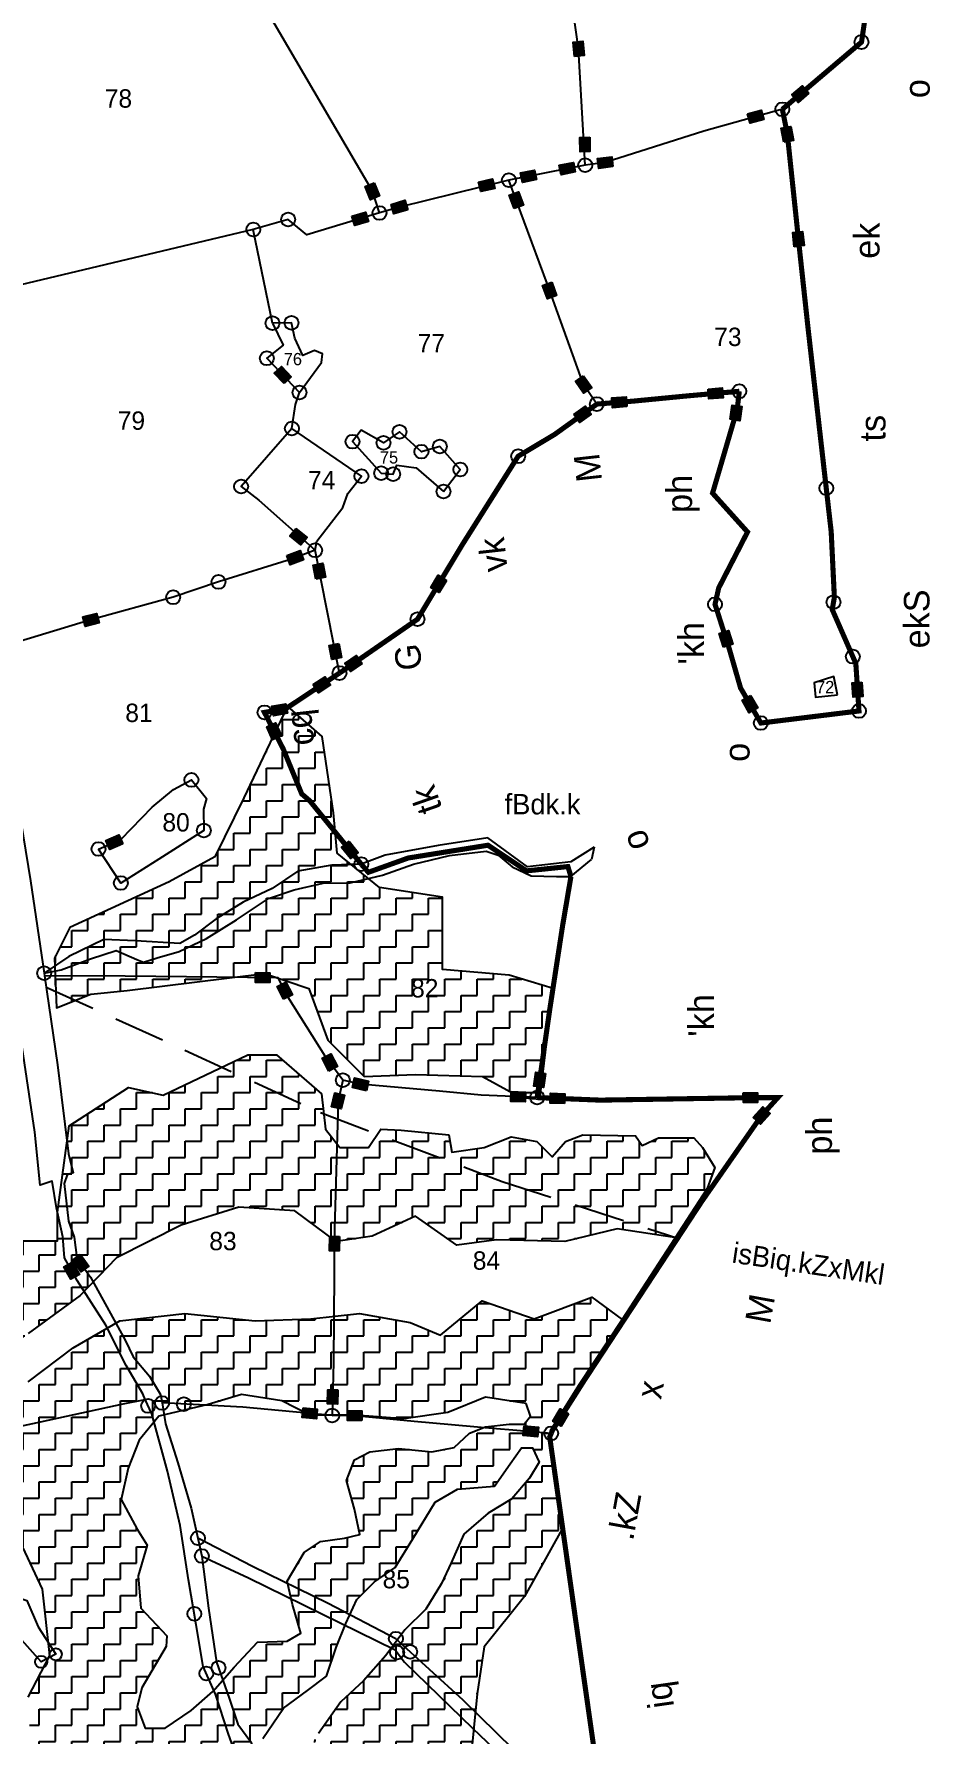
# Model space of a CAD drawing. Header units: metres. Extents: x 29 to 321478, y 17 to 1882049.
# Drawn here: x 288.4 to 376.1, y 159.6 to 325.9 of the extents above; entities that cross this region are included whole.
import ezdxf

# ---------------------------------------------------------------- set-up
doc = ezdxf.new("R2010")
doc.units = ezdxf.units.M
doc.header["$MEASUREMENT"] = 0
doc.linetypes.add('DASHDOT', pattern=[1, 0.5, -0.25, 0, -0.25])
doc.linetypes.add('DASHED', pattern=[0.75, 0.5, -0.25])
for name, color, linetype in [('LINE_FOOTPATH', 1, 'DASHED'), ('OFF', 1, 'Continuous'), ('POLY_HATCH', 12, 'Continuous'), ('POLY_PARCEL', 6, 'Continuous'), ('POLY_ROAD', 30, 'Continuous'), ('POLY_WATER', 4, 'Continuous'), ('SYM_STONE', 1, 'Continuous'), ('TEXT_MAPOUT', 7, 'Continuous'), ('TEXT_PARCEL', 7, 'Continuous'), ('V_BOUND_LINE', 7, 'Continuous'), ('V_BOUND_STREAM_LINE', 7, 'DASHDOT')]:
    doc.layers.add(name, color=color, linetype=linetype)
doc.styles.add('TEXT_MAP', font='KRDEV050.TTF')
pattern_1 = [(0, (0, 0), (1.5875, 1.5875), [1.5875, -1.5875]), (90, (1.5875, 0), (-1.5875, 1.5875), [1.5875, -1.5875])]

# ---------------------------------------------------------------- blocks, each defined once
blk = doc.blocks.new('STONE')
blk.add_circle((0, 0), 0.851)
blk = doc.blocks.new('STONESQUAREFILLED')
blk.add_hatch(color=256).paths.add_polyline_path([(0.7, -0.48), (0.7, 0.48), (-0.7, 0.48), (-0.7, -0.48)])
blk.add_lwpolyline([(-0.7, 0.48), (0.7, 0.48), (0.7, -0.48), (-0.7, -0.48)], close=True)
blk = doc.blocks.new('2341')
at = {"layer": 'POLY_HATCH'}
h = blk.add_hatch(dxfattribs=at)
h.set_pattern_fill('ZIGZAG', color=256, scale=0.5, style=0)
h.set_pattern_definition(pattern_1)
h.paths.add_polyline_path([(328.38, 234.3), (328.38, 241.4), (322.21, 242.34), (318.09, 245.7), (317.72, 249.63), (316.6, 257.1), (313.23, 260.09), (311.17, 255.79), (308.93, 251.12), (306.12, 245.33), (301.63, 242.9), (291.91, 238.42), (290.41, 235.43), (290.6, 230.57), (293.96, 231.88), (297.52, 232.25), (310.98, 233.93), (315.29, 232.44), (317.16, 227.39), (320.71, 223.84), (325.76, 224.03), (332.31, 223.84), (336.05, 221.79), (337.92, 221.6), (339.23, 232.44), (334.92, 233.74)])
h = blk.add_hatch(dxfattribs=at)
h.set_pattern_fill('ZIGZAG', color=256, scale=0.5, style=0)
h.set_pattern_definition(pattern_1)
h.paths.add_polyline_path([(353.84, 216.9), (352.99, 217.83), (349.53, 217.83), (347.93, 217.08), (347.28, 218.02), (342.13, 218.11), (340.44, 217.46), (339.13, 215.96), (337.63, 217.46), (335.1, 217.93), (332.48, 216.9), (329.29, 216.43), (329.01, 218.11), (324.33, 218.58), (322.36, 218.68), (321.15, 216.9), (318.34, 216.9), (316.93, 218.68), (316.56, 222.14), (312.14, 225.96), (309.32, 225.96), (301.06, 222.02), (297.67, 222.77), (291.85, 219.01), (290.72, 210.56), (290.72, 207.75), (284.15, 207.75), (283.02, 209.44), (282.08, 213.76), (281.14, 215.45), (280.3, 215.51), (276.9, 208.03), (277.25, 205.74), (276.19, 202.04), (275.84, 197.64), (276.55, 192.53), (279.9, 189.53), (282.01, 192.17), (284.83, 196.23), (287.83, 198.69), (292.94, 202.39), (296.47, 206.09), (302.82, 209.27), (308.46, 211.03), (313.92, 210.67), (317.98, 207.68), (321.5, 208.21), (325.73, 210.15), (329.79, 207.33), (333.67, 207.86), (340.37, 207.68), (345.48, 208.91), (351.17, 208.05), (354.3, 212.87), (355.05, 214.93)])
h = blk.add_hatch(dxfattribs=at)
h.set_pattern_fill('ZIGZAG', color=256, scale=0.5, style=0)
h.set_pattern_definition(pattern_1)
h.paths.add_polyline_path([(345.97, 200.05), (343.01, 202.22), (337.37, 200.1), (332.26, 201.87), (328.2, 198.52), (325.21, 199.75), (320.27, 200.63), (315.51, 200.1), (310.04, 199.93), (303.17, 200.63), (296.82, 199.93), (292.24, 197.28), (287.83, 193.94), (283.42, 189), (283.95, 184.77), (286.6, 179.31), (289.24, 173.67), (289.95, 167.16), (287.83, 163.1), (288.23, 154.02), (291.08, 153.27), (295.3, 155.14), (297.65, 154.83), (301.25, 154.36), (304.37, 155.45), (306.41, 157.64), (309.07, 157.02), (310.79, 159.05), (312.82, 162.02), (315.16, 163.74), (317.04, 165.14), (317.98, 167.96), (318.92, 170.3), (320.01, 172.64), (321.73, 174.36), (323.77, 175.77), (325.49, 178.58), (327.67, 182.18), (329.86, 183.43), (333.46, 183.74), (335.02, 185.93), (336.12, 187.49), (337.21, 187.49), (337.84, 186.08), (336.9, 184.52), (335.18, 182.49), (332.84, 181.08), (330.49, 179.05), (329.24, 176.24), (328.3, 174.21), (326.74, 171.71), (324.7, 169.67), (322.83, 167.17), (320.64, 164.67), (318.45, 162.64), (316.26, 159.52), (314.23, 156.08), (311.88, 154.05), (309.38, 151.55), (306.56, 150.14), (303.59, 148.89), (300.78, 148.26), (298.59, 148.42), (296.71, 148.42), (295.46, 147.01), (293.27, 146.86), (290.3, 146.86), (288.42, 145.92), (286.39, 144.51), (284.51, 144.67), (281.39, 144.04), (279.98, 144.04), (277.83, 144.02), (275.39, 143.82), (272.31, 143.55), (269.76, 143.73), (267.65, 144.96), (266.07, 144.52), (263.7, 143.2), (260.97, 143.64), (258.51, 144.17), (256.75, 143.03), (254.55, 142.32), (251.3, 142.32), (249.19, 141.97), (246.2, 141.8), (244.45, 141.62), (241.81, 141.45), (239.35, 142.06), (237.85, 141.18), (235.57, 140.48), (233.63, 139.86), (231.96, 140.3), (229.42, 141.01), (228.11, 141.47), (226.91, 143.3), (225.6, 141.99), (223.63, 141.47), (221.66, 141.99), (220.27, 141.96), (219.96, 126.6), (222, 126.73), (223.48, 127.72), (236.82, 128.95), (257.56, 130.18), (269.9, 128.7), (285.46, 127.72), (292.37, 127.47), (292.25, 122.27), (292.89, 121.84), (298.16, 126.44), (297.59, 131.53), (298.9, 131.53), (300.88, 133.17), (304.16, 132.52), (307.78, 136.46), (309.43, 141.06), (323.24, 142.7), (324.88, 147.96), (324.88, 152.56), (326.86, 152.23), (331.13, 156.83), (331.79, 163.4), (332.45, 168), (336.4, 172.93), (340.07, 179.5), (339.56, 183.8), (338.88, 188.55), (338.97, 188.75), (338.92, 189.14), (341.75, 193.69)])
h.paths.add_polyline_path([(328.92, 190.95), (332.61, 192.45), (336.57, 191.83), (337, 190.6), (336.39, 189.81), (334.9, 189.81), (332.61, 189.55), (331.03, 188.93), (329.54, 187.53), (327.34, 187.09), (324.09, 187.44), (321.27, 187.09), (319.78, 186.3), (318.99, 184.28), (319.78, 181.47), (320.31, 179.01), (318.81, 178.66), (316.44, 178.31), (314.86, 177.25), (313.19, 174.44), (313.72, 172.16), (314.51, 169.35), (313.19, 168.56), (310.29, 168.47), (308, 166.01), (305.9, 163.64), (303.79, 161.79), (301.24, 160.04), (299.3, 160.04), (298.51, 162.15), (298.95, 163.99), (301.33, 168.03), (301.41, 169.08), (298.86, 171.81), (298.6, 174.97), (299.48, 177.96), (298.51, 179.54), (296.93, 182.43), (297.63, 185.51), (298.69, 188.23), (300.62, 190.6), (305.46, 191.74), (308.71, 192.71), (312.66, 192.1), (315.39, 190.69), (319.87, 190.69), (324.61, 190.34)], flags=16)
at = {"layer": 'LINE_FOOTPATH', "ltscale": 10}
blk.add_lwpolyline([(289.6, 232.58), (303.17, 226.42), (316.46, 220.3), (334.22, 213.57), (351.41, 208.02)], dxfattribs=at)
at = {"layer": 'OFF'}
blk.add_lwpolyline([(343.24, 246.27), (342.98, 245.07)], dxfattribs=at)
at = {"layer": 'POLY_HATCH'}
for points in [[(338.92, 189.14), (340.07, 179.5), (336.4, 172.93), (332.45, 168), (331.79, 163.4), (331.13, 156.83)], [(284.15, 207.75), (290.72, 207.75), (290.72, 210.56), (291.85, 219.01), (297.67, 222.77), (301.06, 222.02), (309.32, 225.96), (312.14, 225.96), (316.56, 222.14), (316.93, 218.68), (318.34, 216.9), (321.15, 216.9), (322.36, 218.68), (324.33, 218.58), (329.01, 218.11), (329.29, 216.43), (332.48, 216.9), (335.1, 217.93), (337.63, 217.46), (339.13, 215.96), (340.44, 217.46), (342.13, 218.11), (347.28, 218.02), (347.93, 217.08), (349.53, 217.83), (352.99, 217.83), (353.84, 216.9), (355.05, 214.93), (354.3, 212.87), (345.97, 200.05), (341.75, 193.69), (338.92, 189.14)], [(337.92, 221.6), (339.23, 232.44), (334.92, 233.74), (328.38, 234.3), (328.38, 241.4), (322.21, 242.34), (318.09, 245.7), (317.72, 249.63), (316.6, 257.1), (313.23, 260.09), (311.17, 255.79), (308.93, 251.12), (306.12, 245.33), (301.63, 242.9), (291.91, 238.42), (290.41, 235.43), (290.6, 230.57), (293.96, 231.88), (297.52, 232.25), (310.98, 233.93), (315.29, 232.44), (317.16, 227.39), (320.71, 223.84), (325.76, 224.03), (332.31, 223.84), (336.05, 221.79), (337.92, 221.6)], [(287.83, 163.1), (289.95, 167.16), (289.24, 173.67), (286.6, 179.31)], [(287.83, 193.94), (292.24, 197.28), (296.82, 199.93), (303.17, 200.63), (310.04, 199.93), (315.51, 200.1), (320.27, 200.63), (325.21, 199.75), (328.2, 198.52), (332.26, 201.87), (337.37, 200.1), (343.01, 202.22), (345.97, 200.05), (351.3, 208.03), (345.48, 208.91), (340.37, 207.68), (333.67, 207.86), (329.79, 207.33), (325.73, 210.15), (321.5, 208.21), (317.98, 207.68), (313.92, 210.67), (308.46, 211.03), (302.82, 209.27), (296.47, 206.09), (292.94, 202.39), (287.83, 198.69)], [(336.57, 191.83), (332.61, 192.45), (328.92, 190.95), (324.61, 190.34), (319.87, 190.69), (315.39, 190.69), (312.66, 192.1), (308.71, 192.71), (305.46, 191.74), (300.62, 190.6), (298.69, 188.23), (297.63, 185.51), (296.93, 182.43), (298.51, 179.54), (299.48, 177.96), (298.6, 174.97), (298.86, 171.81), (301.41, 169.08), (301.33, 168.03), (298.95, 163.99), (298.51, 162.15), (299.3, 160.04), (301.24, 160.04), (303.79, 161.79), (305.9, 163.64), (308, 166.01), (310.29, 168.47), (313.19, 168.56), (314.51, 169.35), (313.72, 172.16), (313.19, 174.44), (314.86, 177.25), (316.44, 178.31), (318.81, 178.66), (320.31, 179.01), (319.78, 181.47), (318.99, 184.28), (319.78, 186.3), (321.27, 187.09), (324.09, 187.44), (327.34, 187.09), (329.54, 187.53), (331.03, 188.93), (332.61, 189.55), (334.9, 189.81), (336.39, 189.81), (337, 190.6), (336.57, 191.83)], [(310.79, 159.05), (312.82, 162.02), (315.16, 163.74), (317.04, 165.14), (317.98, 167.96), (318.92, 170.3), (320.01, 172.64), (321.73, 174.36), (323.77, 175.77), (325.49, 178.58), (327.67, 182.18), (329.86, 183.43), (333.46, 183.74), (335.02, 185.93), (336.12, 187.49), (337.21, 187.49), (337.84, 186.08), (336.9, 184.52), (335.18, 182.49), (332.84, 181.08), (330.49, 179.05), (329.24, 176.24), (328.3, 174.21), (326.74, 171.71), (324.7, 169.67), (322.83, 167.17), (320.64, 164.67), (318.45, 162.64), (316.26, 159.52)]]:
    blk.add_lwpolyline(points, dxfattribs=at)
at = {"layer": 'POLY_PARCEL'}
for points in [[(342.36, 313.04), (341.71, 324.42), (340.89, 330.27), (339.91, 330.87), (339.93, 331.74), (340.72, 331.79), (340.62, 334.72), (339.55, 345.76), (338.78, 353.18), (338.68, 355.56)], [(322.22, 308.35), (321.52, 310.48), (305.76, 337.51)], [(361.65, 318.5), (353.98, 316.37), (344.31, 313.28), (342.36, 313.04)], [(342.36, 313.04), (334.89, 311.57)], [(334.89, 311.57), (324.17, 308.93), (322.22, 308.35)], [(343.5, 289.65), (342.2, 291.56), (338.63, 301.44), (334.89, 311.57)], [(322.22, 308.35), (315.1, 306.22), (313.28, 307.71), (309.87, 306.74)], [(309.87, 306.74), (280.91, 299.85)], [(311.75, 297.57), (309.87, 306.74)], [(311.75, 297.57), (312.79, 295.42), (311.2, 294.13), (314.39, 290.78)], [(314.39, 290.78), (316.56, 293.73), (316.63, 294.56), (315.85, 294.89), (314.71, 294.41), (313.93, 296.11), (313.6, 297.6), (311.75, 297.57)], [(313.65, 287.26), (314, 289.61), (314.39, 290.78)], [(313.65, 287.26), (308.67, 281.58), (310.41, 280.24), (315.92, 275.34)], [(315.92, 275.34), (316.1, 276.22), (318.63, 279.51), (319.11, 280.9), (320.45, 282.59), (313.65, 287.26)], [(315.92, 275.34), (313.6, 274.48), (306.47, 272.24), (302.02, 270.74), (293.98, 268.52), (286.97, 266.42), (284.69, 265.54)], [(318.31, 263.32), (315.92, 275.34)], [(367.04, 261.18), (366.69, 262.98), (364.75, 262.36), (364.89, 260.97), (367.04, 261.18)], [(318.64, 223.47), (316.91, 225.82), (313.25, 231.64), (312.31, 233.49), (297.32, 233.66), (289.44, 233.7)], [(318.64, 223.47), (318.16, 221.45), (317.83, 208.89), (317.72, 195.89), (317.6, 190.65)], [(337.65, 221.77), (332.17, 222), (328.09, 222.39), (320.36, 223.07), (318.64, 223.47)], [(256.72, 182.95), (259.45, 183.46), (265.78, 184.99), (272.16, 186.44), (279.68, 188.04), (288.3, 189.87), (297.12, 191.78), (299.3, 192.23)], [(317.6, 190.65), (308.85, 191.48), (300.94, 191.88)], [(317.6, 190.65), (319.49, 190.67), (325.61, 190.09), (333.27, 189.42), (335.67, 189.23), (339.03, 188.91)]]:
    blk.add_lwpolyline(points, dxfattribs=at)
for points in [[(328.49, 281.09), (330.13, 283.24), (328.12, 285.49), (326.32, 284.99), (324.17, 286.93), (322.62, 285.86), (320.43, 287.1), (319.58, 285.97), (322.39, 282.88), (323.56, 282.79), (323.93, 283.68), (325.8, 283.42)], [(294.71, 246.1), (296.93, 247.07), (299.97, 250.21), (302.05, 251.91), (303.81, 252.86), (305.3, 251.05), (305, 249.99), (305.03, 247.91), (300.62, 245.12), (296.91, 242.77)], [(279.58, 176.99), (281.02, 178.67), (284.22, 176.31), (285.37, 173.32), (287.7, 172.56), (288.81, 169.97), (290.53, 167.28), (289.11, 166.55), (286.94, 168.96), (283.46, 172.53), (283.37, 173.16)]]:
    blk.add_lwpolyline(points, close=True, dxfattribs=at)
at = {"layer": 'POLY_ROAD'}
for points in [[(284.69, 265.54), (285.02, 262.04), (285.4, 259.29), (286.63, 251.79), (288.06, 242.98), (289.4, 233.94)], [(289.44, 233.7), (290.71, 224.97), (291.77, 216.25), (292.24, 214.39), (291.65, 214.21), (291.36, 213.35), (291.79, 209.67), (292.34, 208.1), (292.6, 206.08), (293.93, 204.18), (297.32, 198.03), (298.11, 196.38), (299.72, 194.49), (300.8, 192.71), (300.94, 191.88)], [(299.3, 192.23), (299.05, 192.79), (297.44, 195.54), (295.42, 199.48), (292.62, 203.86), (291.38, 206.08), (291.24, 208.14), (290.61, 210.97), (290.18, 213.6), (289.01, 213.21), (288.5, 218.37), (286.91, 228.88), (286.6, 231.43)], [(309, 154.81), (308.45, 156.66), (307.45, 159.46), (306.17, 163.39), (304.96, 166.1), (304.29, 170.15), (303.54, 174.58), (302.7, 179.89), (301.46, 185.21), (299.93, 190.82), (299.3, 192.23)], [(300.94, 191.88), (301.27, 189.84), (302.48, 186.03), (303.8, 181.57), (304.45, 178.64)], [(344.81, 146.53), (342.83, 149.52), (339.93, 153.86), (335.31, 157.98), (330.41, 162.78), (323.83, 168.81), (317.2, 172.25), (309.8, 175.87), (304.45, 178.64)], [(304.45, 178.64), (304.84, 176.9)], [(304.84, 176.9), (309.41, 174.75), (323.74, 167.72), (324.67, 166.52), (331.32, 160.05), (339.75, 152.04), (341.96, 149.38), (343.76, 146.35), (344.87, 142.78), (345.07, 141.01)], [(304.84, 176.9), (305.47, 171.78), (306.27, 166.51), (307.51, 162.98), (308.35, 160.43), (309.64, 158.7), (310.23, 157.05), (310.25, 154.87), (311.08, 153.18), (311.55, 151.49), (312.02, 148.98), (312.61, 147.05), (313.45, 144.7), (314.69, 141.95), (315.9, 139.08)]]:
    blk.add_lwpolyline(points, dxfattribs=at)
at = {"layer": 'POLY_WATER'}
for points in [[(343.24, 246.27), (340.94, 244.86), (336.72, 244.34), (332.83, 247.18), (327.96, 246.43), (322.77, 245.51), (320.44, 244.61)], [(289.4, 233.94), (291.08, 234.29), (293.93, 235.35), (296.46, 236.16), (298.46, 235.3), (299.12, 235.01), (300.45, 235.46), (302.61, 236.06), (305.3, 237.33), (308.24, 239.18), (311.35, 241.24), (313.88, 242.1), (316.72, 242.75), (319.35, 242.78), (322.51, 243.53), (325.56, 244.6), (329.08, 245.46), (332.65, 245.9), (333.83, 245.51), (335.21, 244.34), (337.06, 243.48), (339.54, 243.4), (340.96, 243.41)], [(320.44, 244.61), (317.55, 244.52), (314.24, 243.92), (311.71, 242.23), (308.87, 240.9), (306.24, 239.26), (304.12, 237.67), (302.69, 236.86), (298.33, 237.1), (295.23, 237.23), (291.81, 235.59), (289.4, 233.94)], [(340.96, 243.41), (342.98, 245.07)], [(289.4, 233.94), (289.44, 233.7)]]:
    blk.add_lwpolyline(points, dxfattribs=at)
at = {"layer": 'V_BOUND_LINE', "const_width": 0.5}
for points in [[(374.19, 357.69), (374.17, 354.86), (372.04, 342.12), (370.29, 331.2), (369.4, 325.08), (361.65, 318.5)], [(361.65, 318.5), (362.14, 316.05), (363.22, 305.8), (364.15, 297.21), (365.27, 287.34), (366.43, 277.15), (366.74, 270.73), (366.53, 269.54), (368.84, 264.26), (369.15, 259.61), (359.55, 258.43), (357.56, 261.86), (356.45, 265.71), (355.06, 270.05), (355.42, 271.65), (358.24, 277.13), (354.82, 280.93), (357.23, 289.14), (357.44, 290.9)], [(357.44, 290.9), (352.36, 290.45), (347.09, 289.94), (343.5, 289.65)], [(343.5, 289.65), (339.38, 286.69), (335.79, 284.54), (330.36, 275.94), (325.94, 268.59), (318.31, 263.32)], [(318.31, 263.32), (313.04, 259.83), (310.96, 259.47), (312.79, 255.91), (314.61, 251.49), (315.4, 250.81), (320.44, 244.61)], [(340.96, 243.41), (340.14, 238.59), (338.88, 230.37), (337.65, 221.77)], [(337.65, 221.77), (343.83, 221.52), (358.53, 221.76), (361.21, 221.77), (359.62, 220.01), (353.76, 211.6), (349.25, 204.73), (342.21, 194.01), (339.13, 189.16), (339.03, 188.91)], [(339.03, 188.91), (338.88, 188.55), (341.39, 170.84), (343.49, 156.09), (344.81, 146.53)]]:
    blk.add_lwpolyline(points, dxfattribs=at)
at = {"layer": 'V_BOUND_STREAM_LINE', "ltscale": 10, "const_width": 0.5}
blk.add_lwpolyline([(320.44, 244.61), (321.13, 243.82), (325.03, 245.22), (332.84, 246.47), (336.61, 243.96), (340.66, 244.38), (340.96, 243.41)], dxfattribs=at)
at = {"layer": 'SYM_STONE'}
for p, rotation in [((341.71, 324.42), 95.45772667073092), ((363.41, 319.99), 220.3379105015367), ((359.04, 317.78), 15.46443430036965), ((362.14, 316.05), 101.4022711239507), ((342.33, 315.06), 270.9586496654157), ((340.6, 312.7), 11.136734666831), ((344.31, 313.28), 186.8683974125711), ((321.52, 310.48), 292.6169363601801), ((332.71, 311.07), 12.82119365234601), ((336.81, 311.95), 191.1367346668313), ((324.17, 308.93), 196.6249506565778), ((335.61, 309.61), 110.2590240827437), ((320.33, 307.78), 16.62495065657674), ((363.22, 305.8), 96.05459927410244), ((338.87, 300.77), 289.8472209327513), ((312.75, 292.5), 133.6116627315203), ((342.2, 291.56), 304.4917510757484), ((355.12, 290.69), 5.116013959389432), ((342.09, 288.64), 35.66451339157462), ((345.7, 289.83), 184.6311372168186), ((357.12, 288.78), 81.4557131137274), ((314.28, 276.67), 321.035212618328), ((313.96, 274.61), 20.26501506810504), ((316.33, 273.29), 101.221227910068), ((328.02, 272.04), 239.0124574882444), ((293.98, 268.52), 14.46355529450229), ((317.89, 265.43), 281.2212279100679), ((356.14, 266.67), 107.8346311585015), ((319.67, 264.26), 214.594254646615), ((316.58, 262.18), 33.47034524679434), ((358.47, 260.29), 300.2195111123067), ((369.01, 261.7), 273.8177036179457), ((312.44, 259.73), 190.0598015589158), ((311.91, 257.62), 114.5480883174298), ((296.26, 246.77), 203.682759754798), ((319.31, 246.01), 309.1202485542511), ((310.79, 233.51), 359.3640105389477), ((312.95, 232.23), 116.8437039088524), ((317.36, 225.21), 116.8437039088524), ((320.36, 223.07), 167.1180365739876), ((337.9, 223.51), 261.862302665036), ((318.16, 221.45), 76.64838229444747), ((335.8, 221.85), 357.5759555623774), ((339.64, 221.69), 177.6778201997957), ((358.53, 221.76), 0.3271114735001489), ((359.62, 220.01), 47.9546393805946), ((317.81, 207.47), 268.6348213264865), ((292.97, 205.56), 304.9759211493795), ((292.08, 204.83), 300.2617047494024), ((317.64, 192.47), 268.6348213264865), ((315.39, 190.86), 354.5647408920933), ((339.96, 190.46), 239.132269534723), ((319.8, 190.64), 179.7774770513446), ((337.03, 189.1), 354.4696607676049)]:
    blk.add_blockref('STONESQUAREFILLED', p, dxfattribs=dict(at, rotation=rotation))
for p, xscale, yscale, zscale in [((369.4, 325.08), 0.8, 0.8, 0.8), ((361.65, 318.5), 0.8, 0.8, 0.8), ((342.36, 313.04), 0.8, 0.8, 0.8), ((334.89, 311.57), 0.8, 0.8, 0.8), ((313.28, 307.71), 0.8, 0.8, 0.8), ((322.22, 308.35), 0.8, 0.8, 0.8), ((309.87, 306.74), 0.8, 0.8, 0.8), ((311.75, 297.57), 0.8, 0.8, 0.8), ((313.6, 297.6), 0.8, 0.8, 0.8), ((311.2, 294.13), 0.8, 0.8, 0.8), ((314.39, 290.78), 0.8, 0.8, 0.8), ((357.44, 290.9), 0.8, 0.8, 0.8), ((343.5, 289.65), 0.8, 0.8, 0.8), ((313.65, 287.26), 0.8, 0.8, 0.8), ((319.58, 285.97), 0.8, 0.8, 0.8), ((322.62, 285.86), 0.8, 0.8, 0.8), ((324.17, 286.93), 0.8, 0.8, 0.8), ((328.12, 285.49), 0.8, 0.8, 0.8), ((326.32, 284.99), 0.8, 0.8, 0.8), ((335.79, 284.54), 0.8, 0.8, 0.8), ((320.45, 282.59), 0.8, 0.8, 0.8), ((322.39, 282.88), 0.8, 0.8, 0.8), ((323.56, 282.79), 0.8, 0.8, 0.8), ((330.13, 283.24), 0.8, 0.8, 0.8), ((308.67, 281.58), 0.8, 0.8, 0.8), ((328.49, 281.09), 0.8, 0.8, 0.8), ((365.95, 281.41), 0.8, 0.8, 0.8), ((315.92, 275.34), 0.8, 0.8, 0.8), ((306.47, 272.24), 0.8, 0.8, 0.8), ((302.02, 270.74), 0.8, 0.8, 0.8), ((355.06, 270.05), 0.8, 0.8, 0.8), ((366.66, 270.26), 0.8, 0.8, 0.8), ((325.94, 268.59), 0.8, 0.8, 0.8), ((368.54, 264.93), 0.8, 0.8, 0.8), ((318.31, 263.32), 0.8, 0.8, 0.8), ((310.96, 259.47), 0.8, 0.8, 0.8), ((369.15, 259.61), 0.8, 0.8, 0.8), ((359.55, 258.43), 0.8, 0.8, 0.8), ((303.81, 252.86), 0.8, 0.8, 0.8), ((305.03, 247.91), 0.8, 0.8, 0.8), ((294.71, 246.1), 0.8, 0.8, 0.8), ((320.44, 244.61), 0.8, 0.8, 0.8), ((296.91, 242.77), 0.8, 0.8, 0.8), ((289.4, 233.94), 0.8, 0.8, 0.8), ((318.64, 223.47), 0.8, 0.8, 0.8), ((337.65, 221.77), 0.8, 0.8, 0.8), ((299.58, 191.59), 0.8, 0.8, 0.8), ((300.94, 191.88), 0.8, 0.8, 0.8), ((303.07, 191.77), 0.8, 0.8, 0.8), ((317.6, 190.65), 0.8, 0.8, 0.8), ((339.03, 188.91), 0.8, 0.8, 0.8), ((304.45, 178.64), 0.8, 0.8, 0.8), ((304.84, 176.9), 0.8, 0.8, 0.8), ((304.1, 171.25), 0.8, 0.8, 0.8), ((323.83, 168.81), 0.8, 0.8, 0.8), ((323.94, 167.46), 0.8, 0.8, 0.8), ((325.23, 167.53), 0.8, 0.8, 0.8), ((289.11, 166.55), 0.7, 0.7, 0.7), ((290.53, 167.28), 0.7, 0.7, 0.7), ((306.47, 165.95), 0.8, 0.8, 0.8), ((305.27, 165.41), 0.8, 0.8, 0.8)]:
    blk.add_blockref('STONE', p, dxfattribs=dict(at, xscale=xscale, yscale=yscale, zscale=zscale))
at = {"layer": 'TEXT_MAPOUT', "style": 'TEXT_MAP'}
for s, height, rotation, p in [('o', 2.5, 90, (376.07, 319.59)), ('ek', 2.5, 90, (371.16, 303.87)), ('ts', 2.5, 90, (371.74, 285.99)), ('M', 2.5, 96.3461, (344.01, 282.17)), ('ph', 2.5, 90, (352.81, 279)), ('vk', 2.5, 96.3461, (334.77, 273.38)), ('ekS', 2.5, 90, (376.05, 265.74)), ("'kh", 2.5, 90, (353.97, 264.15)), ('G', 2.5, 96.3461, (326.4, 263.72)), ('cq', 2.5, 96.3461, (315.87, 256.36)), ('o', 2.5, 90, (358.44, 254.63)), ('tk', 2.5, 109.3069, (328.4, 250.07)), ('o', 2.5, 109.3069, (348.75, 246.47)), ("'kh", 2.5, 90, (354.95, 227.72)), ('ph', 2.5, 90, (366.5, 216.19)), ('isBiq.kZxMkl', 2, 351.5509, (356.64, 205.63)), ('M', 2.5, 79.6856, (360.45, 199.52)), ('x', 2.5, 79.6856, (349.77, 192.16)), ('.kZ', 2.5, 79.6856, (347.03, 178.32)), ('iq', 2.5, 98.1376, (351.06, 162.18))]:
    blk.add_text(s, height=height, rotation=rotation, dxfattribs=at).set_placement(p)
blk.add_text('fBdk.k', height=2, dxfattribs=at).set_placement((334.46, 249.49))
at = {"layer": 'TEXT_PARCEL', "style": 'TEXT_MAP'}
for s, height, p in [('78', 1.8, (295.33, 318.66)), ('77', 1.8, (325.95, 294.7)), ('73', 1.8, (354.98, 295.33)), ('76', 1.2, (312.85, 293.45)), ('79', 1.8, (296.6, 287.13)), ('75', 1.2, (322.26, 283.83)), ('74', 1.8, (315.22, 281.3)), ('72', 1.2, (364.95, 261.35)), ('81', 1.8, (297.34, 258.53)), ('80', 1.8, (300.97, 247.81)), ('82', 1.8, (325.31, 231.57)), ('83', 1.8, (305.56, 206.83)), ('84', 1.8, (331.35, 204.92)), ('85', 1.8, (322.52, 173.74))]:
    blk.add_text(s, height=height, dxfattribs=at).set_placement(p)

msp = doc.modelspace()

# ---------------------------------------------------------------- block references
msp.add_blockref('2341', (0, 0))

doc.saveas('drawing.dxf')
